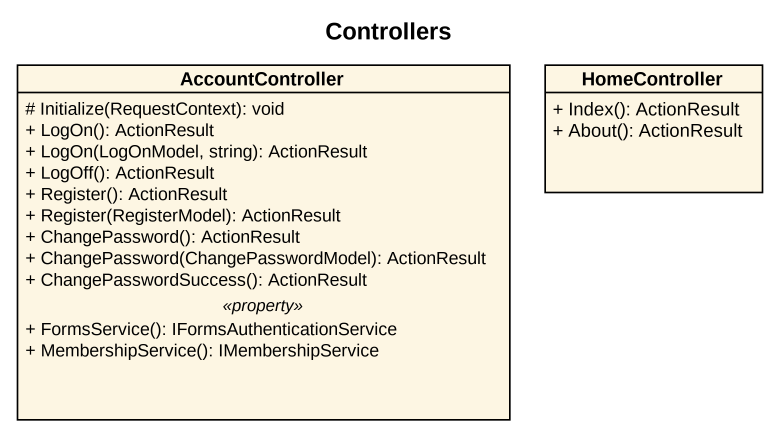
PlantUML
@startuml
title Controllers
hide circle
hide empty members
skinparam classAttributeIconSize 0
class AccountController {
  # Initialize(RequestContext): void
  + LogOn(): ActionResult
  + LogOn(LogOnModel, string): ActionResult
  + LogOff(): ActionResult
  + Register(): ActionResult
  + Register(RegisterModel): ActionResult
  + ChangePassword(): ActionResult
  + ChangePassword(ChangePasswordModel): ActionResult
  + ChangePasswordSuccess(): ActionResult
  .. <<property>> ..
  + FormsService(): IFormsAuthenticationService
  + MembershipService(): IMembershipService
}
class HomeController {
  + Index(): ActionResult
  + About(): ActionResult
}
@enduml
